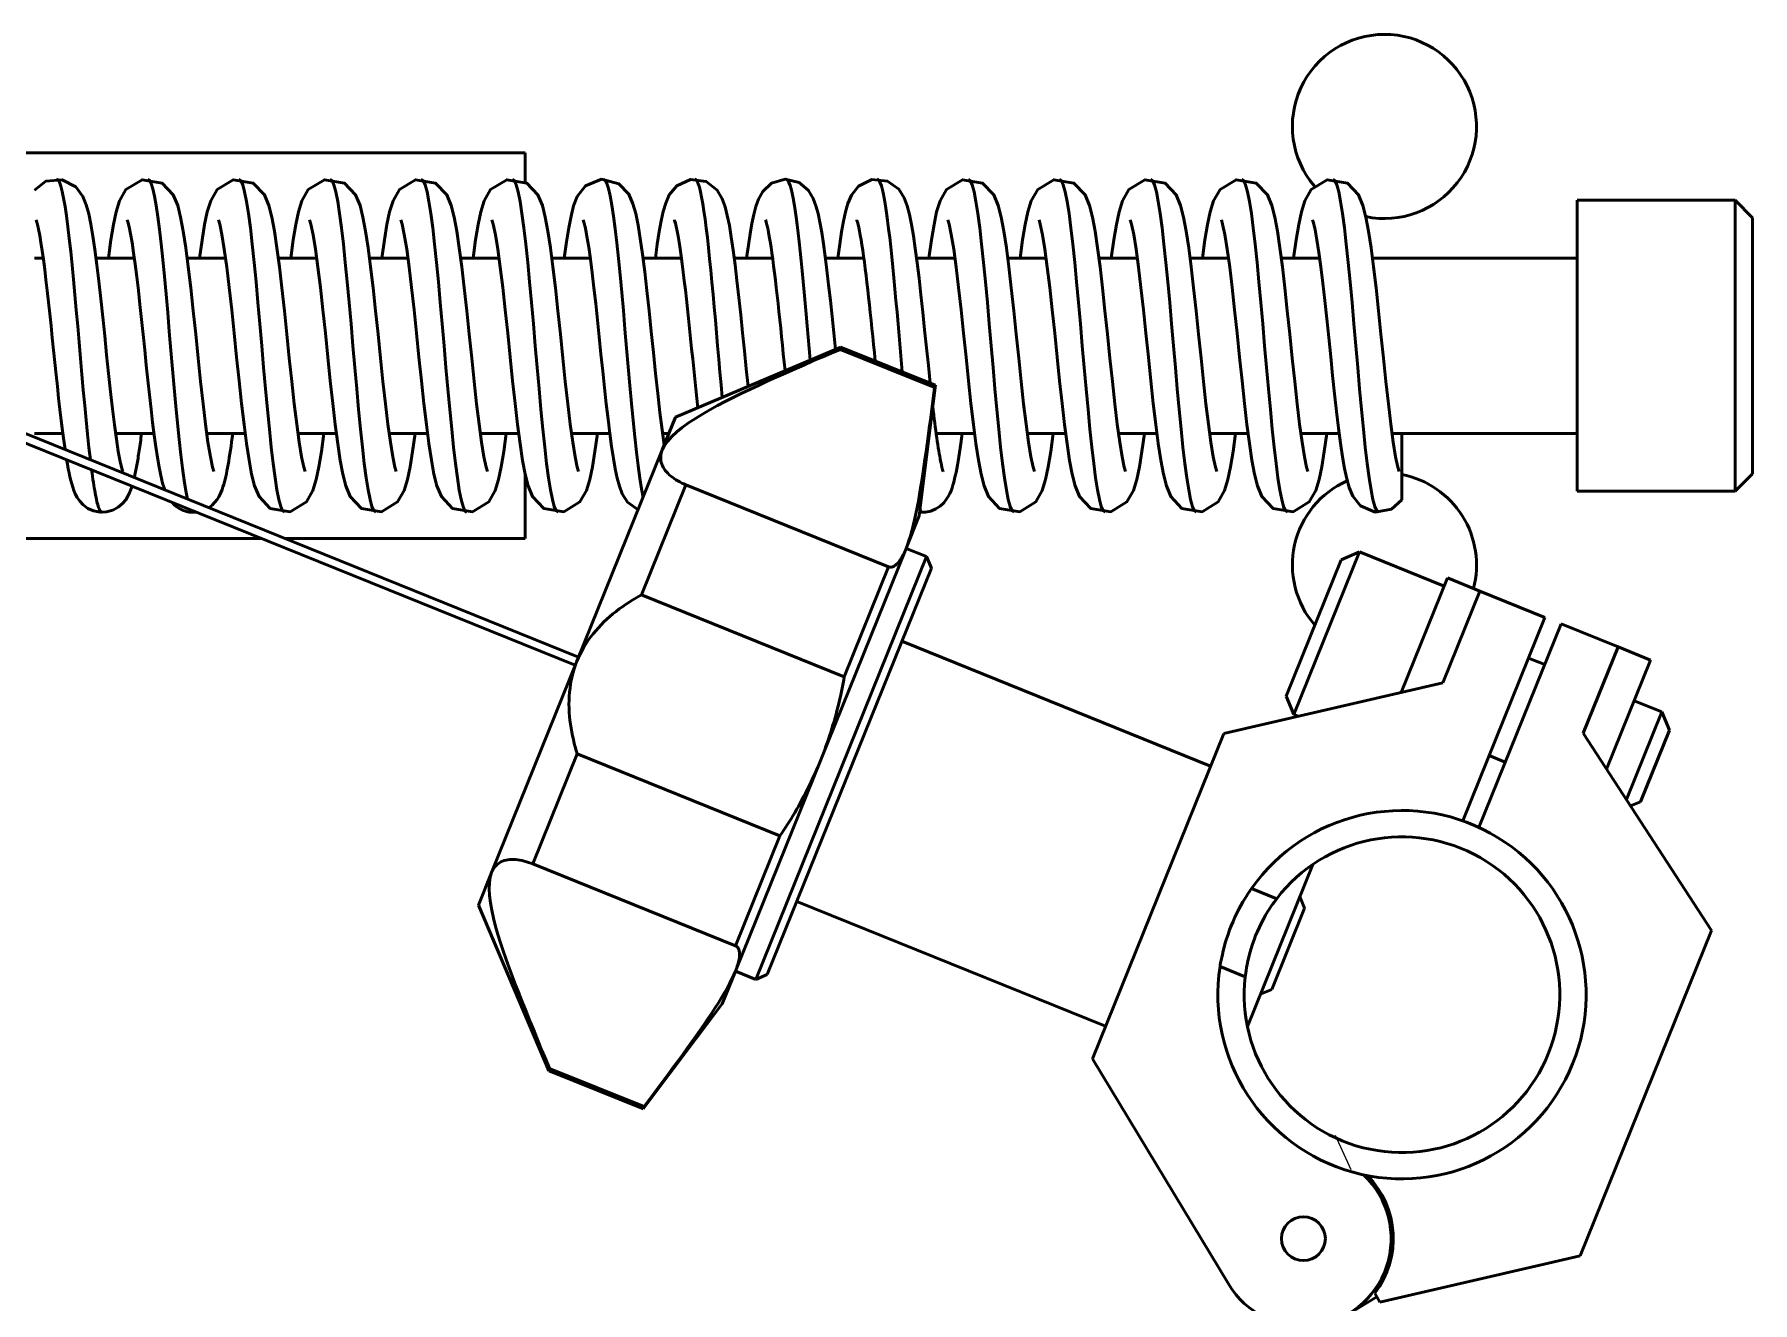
# Model space of a CAD drawing. Header units: millimetres. Extents: x 4915 to 15267, y 4787 to 10268.
# Drawn here: x 6015.1 to 6112.9, y 6715.1 to 6787.3 of the extents above; entities that cross this region are included whole.
import ezdxf

# ---------------------------------------------------------------- set-up
doc = ezdxf.new("R2010")
doc.units = ezdxf.units.MM
doc.layers.add('ハッチング', color=20, linetype='Continuous', lineweight=25)
doc.layers.add('外形線', color=7, linetype='Continuous', lineweight=50)

msp = doc.modelspace()

# ---------------------------------------------------------------- hatches: boundary and pattern name
at = {"layer": 'ハッチング'}
h = msp.add_hatch(dxfattribs=at)
h.set_pattern_fill('ANSI31', color=256, scale=253.44936, angle=69.34801, style=0)
h.set_pattern_definition([(114.348, (4647.53, 6298.67), (-28.8634, -13.06145), [])])
h.paths.add_polyline_path([(6084.039, 6733.655), (6082.607, 6734.233), (6082.67, 6730.663), (6083.929, 6727.322), (6086.236, 6724.597), (6089.325, 6722.805), (6092.836, 6722.155), (6096.362, 6722.722), (6099.492, 6724.439), (6101.864, 6727.109), (6103.202, 6730.419), (6103.35, 6733.987), (6102.291, 6737.397), (6100.149, 6740.254), (6097.171, 6742.225), (6093.705, 6743.082), (6090.152, 6742.725), (6086.926, 6741.196), (6084.4, 6738.672), (6085.832, 6738.093), (6088.389, 6740.361), (6091.608, 6741.51), (6095.023, 6741.372), (6098.139, 6739.969), (6100.505, 6737.503), (6101.779, 6734.331), (6101.775, 6730.913), (6100.495, 6727.744), (6098.123, 6725.283), (6095.004, 6723.887), (6091.589, 6723.756), (6088.372, 6724.912), (6085.82, 6727.185), (6084.302, 6730.247)])

# ---------------------------------------------------------------- linework, layer by layer
at = {"layer": '外形線'}
for p, q in [((6006.149, 6780.527), (6043.069, 6780.527)), ((6043.069, 6778.851), (6043.069, 6780.527)), ((6102.939, 6777.833), (6102.939, 6761.269)), ((6102.939, 6777.833), (6111.919, 6777.833)), ((6111.919, 6761.269), (6111.919, 6777.833)), ((6112.917, 6776.835), (6111.919, 6777.833)), ((6112.917, 6776.835), (6112.917, 6762.267)), ((5987.534, 6774.957), (6045.915, 6751.37)), ((6046.101, 6751.833), (5987.721, 6775.42)), ((6015.633, 6774.54), (6015.13, 6774.54)), ((6020.822, 6774.54), (6018.637, 6774.54)), ((6026.011, 6774.54), (6023.826, 6774.54)), ((6031.199, 6774.54), (6029.014, 6774.54)), ((6036.388, 6774.54), (6034.203, 6774.54)), ((6041.577, 6774.54), (6039.392, 6774.54)), ((6046.765, 6774.54), (6044.58, 6774.54)), ((6051.954, 6774.54), (6049.769, 6774.54)), ((6057.143, 6774.54), (6054.958, 6774.54)), ((6062.332, 6774.54), (6060.147, 6774.54)), ((6067.52, 6774.54), (6065.335, 6774.54)), ((6072.709, 6774.54), (6070.524, 6774.54)), ((6077.898, 6774.54), (6075.713, 6774.54)), ((6083.087, 6774.54), (6080.902, 6774.54)), ((6088.275, 6774.54), (6086.09, 6774.54)), ((6102.939, 6774.54), (6091.279, 6774.54)), ((6051.615, 6765.479), (6061.032, 6769.477)), ((6060.979, 6769.345), (6061.032, 6769.477)), ((6060.979, 6769.345), (6066.352, 6767.174)), ((6061.032, 6769.477), (6066.405, 6767.306)), ((6065.493, 6759.872), (6066.405, 6767.306)), ((6066.352, 6767.174), (6066.405, 6767.306)), ((6050.864, 6763.62), (6051.615, 6765.479)), ((6016.749, 6764.562), (6015.13, 6764.562)), ((6021.937, 6764.562), (6019.752, 6764.562)), ((6027.126, 6764.562), (6024.941, 6764.562)), ((6032.315, 6764.562), (6030.13, 6764.562)), ((6037.504, 6764.562), (6035.319, 6764.562)), ((6042.692, 6764.562), (6040.507, 6764.562)), ((6047.881, 6764.562), (6045.696, 6764.562)), ((6051.244, 6764.562), (6050.885, 6764.562)), ((6068.636, 6764.562), (6066.451, 6764.562)), ((6073.825, 6764.562), (6071.64, 6764.562)), ((6079.013, 6764.562), (6076.828, 6764.562)), ((6084.202, 6764.562), (6082.017, 6764.562)), ((6089.391, 6764.562), (6087.206, 6764.562)), ((6102.939, 6764.562), (6092.395, 6764.562)), ((6046.008, 6751.602), (6050.864, 6763.62)), ((6043.069, 6758.575), (6043.069, 6762.212)), ((6112.917, 6762.267), (6111.919, 6761.269)), ((6052.214, 6761.634), (6049.688, 6755.383)), ((6052.214, 6761.634), (6063.745, 6756.975)), ((6102.939, 6761.269), (6111.919, 6761.269)), ((6064.741, 6758.013), (6065.493, 6759.872)), ((6028.082, 6758.575), (6006.149, 6758.575)), ((6043.069, 6758.575), (6029.414, 6758.575)), ((6056.183, 6733.5), (6065.901, 6757.555)), ((6059.886, 6745.995), (6064.741, 6758.013)), ((6065.901, 6757.555), (6064.745, 6758.022)), ((6066.177, 6756.905), (6065.901, 6757.555)), ((6086.367, 6749.609), (6089.507, 6757.38)), ((6090.546, 6757.821), (6086.809, 6748.57)), ((6089.507, 6757.38), (6090.546, 6757.821)), ((6095.357, 6755.878), (6090.546, 6757.821)), ((6066.177, 6756.905), (6056.832, 6733.776)), ((6061.22, 6750.724), (6063.745, 6756.975)), ((6092.91, 6749.819), (6095.544, 6756.34)), ((6095.544, 6756.34), (6097.395, 6755.593)), ((6061.22, 6750.724), (6049.688, 6755.383)), ((6097.395, 6755.593), (6095.283, 6750.367)), ((6101.095, 6754.097), (6097.395, 6755.593)), ((6096.418, 6742.522), (6101.095, 6754.097)), ((6102.02, 6753.724), (6097.344, 6742.148)), ((6105.259, 6752.415), (6102.02, 6753.724)), ((6082.073, 6745.64), (6064.495, 6752.742)), ((6103.278, 6747.514), (6105.259, 6752.415)), ((6105.259, 6752.415), (6107.109, 6751.668)), ((6041.152, 6739.583), (6046.008, 6751.602)), ((6100.161, 6751.784), (6101.086, 6751.411)), ((6107.109, 6751.668), (6104.605, 6745.471)), ((6095.283, 6750.367), (6082.821, 6747.49)), ((6086.367, 6749.609), (6086.809, 6748.57)), ((6106.174, 6749.355), (6107.747, 6748.719)), ((6087.059, 6748.469), (6086.809, 6748.57)), ((6105.733, 6743.734), (6107.747, 6748.719)), ((6108.188, 6747.68), (6107.747, 6748.719)), ((6082.821, 6747.49), (6075.345, 6728.987)), ((6110.576, 6736.276), (6103.278, 6747.514)), ((6108.188, 6747.68), (6106.544, 6743.609)), ((6046.029, 6746.325), (6043.503, 6740.074)), ((6046.029, 6746.325), (6057.56, 6741.666)), ((6055.03, 6733.976), (6059.886, 6745.995)), ((6097.918, 6746.233), (6098.843, 6745.86)), ((6106.544, 6743.609), (6105.972, 6743.367)), ((6055.035, 6735.415), (6057.56, 6741.666)), ((6040.401, 6737.724), (6041.152, 6739.583)), ((6055.035, 6735.415), (6043.503, 6740.074)), ((6087.881, 6740.038), (6084.162, 6730.832)), ((6084.4, 6738.672), (6085.832, 6738.093)), ((6040.401, 6737.724), (6044.399, 6728.306)), ((6076.093, 6730.837), (6058.514, 6737.939)), ((6087.419, 6737.561), (6087.143, 6738.211)), ((6087.419, 6737.561), (6085.55, 6732.935)), ((6103.1, 6717.773), (6110.576, 6736.276)), ((6054.279, 6732.117), (6055.03, 6733.976)), ((6056.183, 6733.5), (6055.026, 6733.967)), ((6056.832, 6733.776), (6056.183, 6733.5)), ((6084.039, 6733.655), (6082.607, 6734.233)), ((6085.55, 6732.935), (6084.9, 6732.659)), ((6054.279, 6732.117), (6049.771, 6726.136)), ((6075.345, 6728.987), (6083.083, 6716.175)), ((6044.399, 6728.306), (6044.452, 6728.438)), ((6044.399, 6728.306), (6049.771, 6726.136)), ((6049.825, 6726.267), (6044.452, 6728.438)), ((6049.771, 6726.136), (6049.825, 6726.267)), ((6091.708, 6715.143), (6103.1, 6717.773)), ((6091.532, 6715.449), (6089.933, 6714.483)), ((6091.708, 6715.143), (6091.417, 6715.648))]:
    msp.add_line(p, q, dxfattribs=at).dxf.unprotected_set("ltscale", 0)
for points in [[(6015.13, 6778.407), (6015.788, 6778.908), (6016.72, 6778.997), (6017.499, 6778.585), (6017.892, 6778.047), (6018.084, 6777.567), (6018.223, 6777.058), (6018.345, 6776.47), (6018.46, 6775.792), (6018.573, 6775.02), (6018.685, 6774.16), (6018.797, 6773.221), (6018.909, 6772.221), (6019.02, 6771.179), (6019.132, 6770.108), (6019.243, 6769.032), (6019.355, 6767.967), (6019.466, 6766.933), (6019.578, 6765.955), (6019.689, 6765.046), (6019.799, 6764.231), (6019.908, 6763.525), (6020.012, 6762.957), (6020.105, 6762.558), (6020.156, 6762.396)], [(6018.316, 6763.061), (6018.236, 6763.758), (6018.156, 6764.511), (6018.076, 6765.311), (6017.996, 6766.152), (6017.916, 6767.024), (6017.836, 6767.919), (6017.756, 6768.829), (6017.676, 6769.746), (6017.596, 6770.662), (6017.516, 6771.568), (6017.436, 6772.454), (6017.356, 6773.314), (6017.276, 6774.138), (6017.196, 6774.918), (6017.116, 6775.648), (6017.036, 6776.321), (6016.956, 6776.932), (6016.876, 6777.473), (6016.796, 6777.939), (6016.716, 6778.326), (6016.636, 6778.63), (6016.556, 6778.851), (6016.476, 6778.985), (6016.396, 6779.03)], [(6019.343, 6774.54), (6019.485, 6775.566), (6019.63, 6776.444), (6019.782, 6777.169), (6019.975, 6777.792), (6020.342, 6778.436), (6021.257, 6778.996), (6022.4, 6778.803), (6023.035, 6778.131), (6023.288, 6777.521), (6023.454, 6776.865), (6023.603, 6776.072), (6023.747, 6775.128), (6023.889, 6774.038), (6024.03, 6772.835), (6024.17, 6771.543), (6024.311, 6770.202), (6024.451, 6768.845), (6024.592, 6767.515), (6024.732, 6766.247), (6024.872, 6765.088), (6025.011, 6764.069), (6025.147, 6763.237), (6025.272, 6762.643), (6025.345, 6762.396)], [(6023.847, 6760.826), (6023.753, 6761.303), (6023.659, 6761.889), (6023.565, 6762.576), (6023.47, 6763.353), (6023.376, 6764.21), (6023.282, 6765.136), (6023.187, 6766.12), (6023.093, 6767.149), (6022.999, 6768.21), (6022.904, 6769.288), (6022.81, 6770.369), (6022.716, 6771.439), (6022.622, 6772.484), (6022.527, 6773.493), (6022.433, 6774.45), (6022.339, 6775.343), (6022.244, 6776.159), (6022.15, 6776.889), (6022.056, 6777.525), (6021.962, 6778.058), (6021.867, 6778.479), (6021.773, 6778.783), (6021.679, 6778.966), (6021.584, 6779.028)], [(6024.532, 6774.54), (6024.674, 6775.565), (6024.819, 6776.444), (6024.97, 6777.168), (6025.164, 6777.791), (6025.531, 6778.437), (6026.444, 6778.996), (6027.588, 6778.804), (6028.224, 6778.132), (6028.476, 6777.522), (6028.643, 6776.866), (6028.792, 6776.073), (6028.935, 6775.128), (6029.078, 6774.038), (6029.218, 6772.836), (6029.359, 6771.543), (6029.5, 6770.203), (6029.64, 6768.844), (6029.781, 6767.515), (6029.921, 6766.247), (6030.061, 6765.087), (6030.2, 6764.068), (6030.336, 6763.237), (6030.46, 6762.643), (6030.533, 6762.396)], [(6029.367, 6760.074), (6029.259, 6760.154), (6029.151, 6760.396), (6029.043, 6760.796), (6028.935, 6761.344), (6028.827, 6762.032), (6028.719, 6762.849), (6028.611, 6763.782), (6028.503, 6764.813), (6028.395, 6765.925), (6028.286, 6767.098), (6028.178, 6768.314), (6028.07, 6769.551), (6027.962, 6770.789), (6027.854, 6772.005), (6027.746, 6773.178), (6027.638, 6774.289), (6027.53, 6775.321), (6027.422, 6776.254), (6027.314, 6777.071), (6027.205, 6777.758), (6027.097, 6778.307), (6026.989, 6778.707), (6026.881, 6778.949), (6026.773, 6779.028)], [(6029.72, 6774.54), (6029.863, 6775.566), (6030.008, 6776.444), (6030.159, 6777.168), (6030.352, 6777.791), (6030.72, 6778.436), (6031.634, 6778.996), (6032.777, 6778.804), (6033.413, 6778.132), (6033.665, 6777.522), (6033.832, 6776.866), (6033.981, 6776.072), (6034.124, 6775.128), (6034.266, 6774.038), (6034.407, 6772.836), (6034.548, 6771.543), (6034.688, 6770.203), (6034.829, 6768.845), (6034.969, 6767.515), (6035.11, 6766.247), (6035.25, 6765.087), (6035.389, 6764.068), (6035.524, 6763.237), (6035.649, 6762.643), (6035.722, 6762.396)], [(6034.556, 6760.075), (6034.448, 6760.156), (6034.34, 6760.396), (6034.232, 6760.794), (6034.124, 6761.344), (6034.016, 6762.033), (6033.908, 6762.85), (6033.799, 6763.781), (6033.691, 6764.812), (6033.583, 6765.925), (6033.475, 6767.099), (6033.367, 6768.314), (6033.259, 6769.551), (6033.151, 6770.788), (6033.043, 6772.004), (6032.935, 6773.179), (6032.827, 6774.29), (6032.718, 6775.32), (6032.61, 6776.252), (6032.502, 6777.071), (6032.394, 6777.76), (6032.286, 6778.307), (6032.178, 6778.705), (6032.07, 6778.948), (6031.962, 6779.03)], [(6034.909, 6774.54), (6035.051, 6775.566), (6035.197, 6776.444), (6035.348, 6777.168), (6035.541, 6777.791), (6035.908, 6778.436), (6036.822, 6778.996), (6037.965, 6778.804), (6038.601, 6778.132), (6038.854, 6777.522), (6039.02, 6776.866), (6039.169, 6776.073), (6039.313, 6775.128), (6039.455, 6774.038), (6039.596, 6772.836), (6039.737, 6771.543), (6039.877, 6770.203), (6040.018, 6768.844), (6040.158, 6767.515), (6040.299, 6766.247), (6040.438, 6765.087), (6040.577, 6764.068), (6040.713, 6763.237), (6040.838, 6762.643), (6040.911, 6762.396)], [(6039.745, 6760.072), (6039.637, 6760.155), (6039.529, 6760.398), (6039.421, 6760.795), (6039.312, 6761.342), (6039.204, 6762.032), (6039.096, 6762.85), (6038.988, 6763.782), (6038.88, 6764.812), (6038.772, 6765.924), (6038.664, 6767.098), (6038.556, 6768.315), (6038.448, 6769.552), (6038.34, 6770.788), (6038.231, 6772.004), (6038.123, 6773.178), (6038.015, 6774.291), (6037.907, 6775.322), (6037.799, 6776.252), (6037.691, 6777.069), (6037.583, 6777.759), (6037.475, 6778.309), (6037.367, 6778.706), (6037.259, 6778.947), (6037.15, 6779.028)], [(6040.098, 6774.54), (6040.24, 6775.566), (6040.385, 6776.444), (6040.537, 6777.168), (6040.73, 6777.791), (6041.097, 6778.436), (6042.011, 6778.996), (6043.154, 6778.804), (6043.79, 6778.132), (6044.043, 6777.522), (6044.209, 6776.866), (6044.358, 6776.072), (6044.502, 6775.128), (6044.644, 6774.038), (6044.785, 6772.836), (6044.925, 6771.543), (6045.066, 6770.203), (6045.206, 6768.845), (6045.347, 6767.515), (6045.487, 6766.247), (6045.627, 6765.087), (6045.766, 6764.068), (6045.902, 6763.237), (6046.026, 6762.643), (6046.099, 6762.396)], [(6044.934, 6760.074), (6044.825, 6760.154), (6044.717, 6760.396), (6044.609, 6760.796), (6044.501, 6761.344), (6044.393, 6762.032), (6044.285, 6762.849), (6044.177, 6763.782), (6044.069, 6764.813), (6043.961, 6765.924), (6043.853, 6767.098), (6043.744, 6768.314), (6043.636, 6769.551), (6043.528, 6770.789), (6043.42, 6772.005), (6043.312, 6773.178), (6043.204, 6774.289), (6043.096, 6775.321), (6042.988, 6776.254), (6042.88, 6777.07), (6042.772, 6777.758), (6042.664, 6778.307), (6042.555, 6778.707), (6042.447, 6778.948), (6042.339, 6779.028)], [(6045.287, 6774.54), (6045.412, 6775.452), (6045.54, 6776.252), (6045.67, 6776.928), (6045.819, 6777.506), (6046.029, 6778.045), (6046.489, 6778.642), (6047.41, 6779.026), (6048.399, 6778.769), (6048.957, 6778.17), (6049.197, 6777.629), (6049.352, 6777.07), (6049.487, 6776.417), (6049.615, 6775.647), (6049.741, 6774.757), (6049.866, 6773.762), (6049.99, 6772.686), (6050.114, 6771.542), (6050.238, 6770.36), (6050.362, 6769.162), (6050.486, 6767.976), (6050.61, 6766.832), (6050.734, 6765.752), (6050.857, 6764.769), (6050.979, 6763.906)], [(6049.771, 6760.917), (6049.678, 6761.415), (6049.584, 6762.016), (6049.491, 6762.712), (6049.397, 6763.496), (6049.304, 6764.359), (6049.21, 6765.289), (6049.117, 6766.272), (6049.023, 6767.297), (6048.93, 6768.351), (6048.837, 6769.42), (6048.743, 6770.491), (6048.65, 6771.551), (6048.556, 6772.585), (6048.463, 6773.58), (6048.369, 6774.522), (6048.276, 6775.401), (6048.182, 6776.206), (6048.089, 6776.927), (6047.995, 6777.552), (6047.902, 6778.074), (6047.808, 6778.487), (6047.715, 6778.787), (6047.621, 6778.969), (6047.528, 6779.03)], [(6050.475, 6774.54), (6050.583, 6775.331), (6050.692, 6776.041), (6050.803, 6776.659), (6050.92, 6777.192), (6051.062, 6777.668), (6051.266, 6778.136), (6051.693, 6778.654), (6052.473, 6779.012), (6053.36, 6778.893), (6053.981, 6778.409), (6054.276, 6777.914), (6054.44, 6777.456), (6054.566, 6776.961), (6054.681, 6776.387), (6054.791, 6775.728), (6054.899, 6774.98), (6055.007, 6774.15), (6055.114, 6773.253), (6055.221, 6772.302), (6055.328, 6771.305), (6055.435, 6770.286), (6055.541, 6769.256), (6055.648, 6768.232), (6055.754, 6767.236)], [(6054.275, 6766.609), (6054.21, 6767.325), (6054.145, 6768.056), (6054.08, 6768.795), (6054.015, 6769.539), (6053.95, 6770.283), (6053.885, 6771.023), (6053.82, 6771.753), (6053.755, 6772.47), (6053.69, 6773.17), (6053.625, 6773.847), (6053.561, 6774.497), (6053.496, 6775.117), (6053.431, 6775.701), (6053.366, 6776.248), (6053.301, 6776.754), (6053.236, 6777.215), (6053.171, 6777.63), (6053.106, 6777.995), (6053.041, 6778.307), (6052.976, 6778.565), (6052.911, 6778.766), (6052.846, 6778.911), (6052.782, 6778.999), (6052.717, 6779.029)], [(6055.664, 6774.54), (6055.762, 6775.265), (6055.862, 6775.924), (6055.963, 6776.507), (6056.066, 6777.014), (6056.185, 6777.466), (6056.334, 6777.887), (6056.582, 6778.333), (6057.085, 6778.8), (6057.86, 6779.03), (6058.652, 6778.843), (6059.188, 6778.386), (6059.455, 6777.934), (6059.61, 6777.516), (6059.729, 6777.073), (6059.835, 6776.571), (6059.937, 6775.996), (6060.036, 6775.349), (6060.135, 6774.628), (6060.234, 6773.844), (6060.331, 6773.01), (6060.429, 6772.13), (6060.526, 6771.216), (6060.623, 6770.285), (6060.721, 6769.344)], [(6059.274, 6768.73), (6059.217, 6769.384), (6059.16, 6770.039), (6059.103, 6770.691), (6059.046, 6771.337), (6058.989, 6771.975), (6058.932, 6772.601), (6058.875, 6773.213), (6058.818, 6773.807), (6058.761, 6774.382), (6058.704, 6774.933), (6058.647, 6775.459), (6058.59, 6775.957), (6058.533, 6776.424), (6058.476, 6776.857), (6058.419, 6777.256), (6058.362, 6777.618), (6058.305, 6777.942), (6058.248, 6778.226), (6058.191, 6778.47), (6058.134, 6778.671), (6058.076, 6778.827), (6058.019, 6778.939), (6057.962, 6779.006), (6057.905, 6779.028)], [(6060.853, 6774.54), (6060.96, 6775.325), (6061.068, 6776.03), (6061.178, 6776.645), (6061.293, 6777.176), (6061.433, 6777.65), (6061.63, 6778.112), (6062.037, 6778.626), (6062.793, 6779.002), (6063.679, 6778.918), (6064.323, 6778.452), (6064.635, 6777.955), (6064.804, 6777.501), (6064.931, 6777.015), (6065.046, 6776.456), (6065.155, 6775.811), (6065.263, 6775.081), (6065.37, 6774.267), (6065.477, 6773.386), (6065.582, 6772.45), (6065.688, 6771.467), (6065.794, 6770.458), (6065.9, 6769.437), (6066.006, 6768.418), (6066.111, 6767.425)], [(6064.521, 6768.067), (6064.462, 6768.744), (6064.402, 6769.426), (6064.343, 6770.108), (6064.283, 6770.787), (6064.224, 6771.46), (6064.164, 6772.123), (6064.105, 6772.773), (6064.045, 6773.406), (6063.986, 6774.018), (6063.927, 6774.607), (6063.867, 6775.171), (6063.808, 6775.705), (6063.748, 6776.209), (6063.689, 6776.677), (6063.629, 6777.109), (6063.57, 6777.5), (6063.51, 6777.85), (6063.451, 6778.157), (6063.391, 6778.42), (6063.332, 6778.638), (6063.273, 6778.809), (6063.213, 6778.932), (6063.154, 6779.006), (6063.094, 6779.03)], [(6066.042, 6774.54), (6066.184, 6775.566), (6066.329, 6776.444), (6066.48, 6777.168), (6066.673, 6777.791), (6067.041, 6778.436), (6067.955, 6778.996), (6069.098, 6778.804), (6069.734, 6778.132), (6069.986, 6777.522), (6070.153, 6776.866), (6070.302, 6776.073), (6070.445, 6775.128), (6070.587, 6774.038), (6070.728, 6772.836), (6070.869, 6771.543), (6071.009, 6770.203), (6071.15, 6768.845), (6071.29, 6767.515), (6071.431, 6766.247), (6071.571, 6765.087), (6071.71, 6764.068), (6071.846, 6763.237), (6071.97, 6762.643), (6072.043, 6762.396)], [(6070.877, 6760.073), (6070.769, 6760.156), (6070.661, 6760.398), (6070.553, 6760.795), (6070.445, 6761.342), (6070.337, 6762.033), (6070.229, 6762.851), (6070.121, 6763.782), (6070.012, 6764.812), (6069.904, 6765.924), (6069.796, 6767.099), (6069.688, 6768.315), (6069.58, 6769.551), (6069.472, 6770.788), (6069.364, 6772.004), (6069.256, 6773.178), (6069.148, 6774.291), (6069.04, 6775.321), (6068.931, 6776.252), (6068.823, 6777.07), (6068.715, 6777.76), (6068.607, 6778.308), (6068.499, 6778.705), (6068.391, 6778.947), (6068.283, 6779.029)], [(6071.23, 6774.54), (6071.373, 6775.566), (6071.518, 6776.444), (6071.669, 6777.168), (6071.862, 6777.791), (6072.23, 6778.436), (6073.143, 6778.996), (6074.287, 6778.804), (6074.922, 6778.132), (6075.175, 6777.522), (6075.341, 6776.866), (6075.491, 6776.073), (6075.634, 6775.128), (6075.776, 6774.038), (6075.917, 6772.836), (6076.058, 6771.543), (6076.198, 6770.203), (6076.339, 6768.845), (6076.479, 6767.515), (6076.62, 6766.247), (6076.759, 6765.087), (6076.898, 6764.068), (6077.034, 6763.237), (6077.159, 6762.643), (6077.232, 6762.396)], [(6076.066, 6760.073), (6075.958, 6760.154), (6075.85, 6760.397), (6075.742, 6760.796), (6075.634, 6761.344), (6075.525, 6762.031), (6075.417, 6762.849), (6075.309, 6763.782), (6075.201, 6764.813), (6075.093, 6765.924), (6074.985, 6767.098), (6074.877, 6768.314), (6074.769, 6769.552), (6074.661, 6770.789), (6074.553, 6772.004), (6074.444, 6773.178), (6074.336, 6774.29), (6074.228, 6775.322), (6074.12, 6776.254), (6074.012, 6777.07), (6073.904, 6777.758), (6073.796, 6778.308), (6073.688, 6778.707), (6073.58, 6778.948), (6073.472, 6779.028)], [(6076.419, 6774.54), (6076.561, 6775.566), (6076.707, 6776.444), (6076.858, 6777.168), (6077.051, 6777.791), (6077.418, 6778.436), (6078.332, 6778.996), (6079.475, 6778.804), (6080.111, 6778.132), (6080.364, 6777.522), (6080.53, 6776.866), (6080.679, 6776.073), (6080.823, 6775.128), (6080.965, 6774.038), (6081.106, 6772.836), (6081.246, 6771.543), (6081.387, 6770.203), (6081.528, 6768.845), (6081.668, 6767.515), (6081.808, 6766.247), (6081.948, 6765.087), (6082.087, 6764.068), (6082.223, 6763.237), (6082.347, 6762.643), (6082.421, 6762.396)], [(6081.255, 6760.075), (6081.147, 6760.155), (6081.038, 6760.395), (6080.93, 6760.795), (6080.822, 6761.344), (6080.714, 6762.033), (6080.606, 6762.849), (6080.498, 6763.781), (6080.39, 6764.813), (6080.282, 6765.925), (6080.174, 6767.098), (6080.066, 6768.314), (6079.957, 6769.551), (6079.849, 6770.788), (6079.741, 6772.005), (6079.633, 6773.178), (6079.525, 6774.29), (6079.417, 6775.32), (6079.309, 6776.253), (6079.201, 6777.071), (6079.093, 6777.759), (6078.985, 6778.306), (6078.877, 6778.706), (6078.768, 6778.949), (6078.66, 6779.029)], [(6081.608, 6774.54), (6081.75, 6775.566), (6081.895, 6776.444), (6082.046, 6777.168), (6082.24, 6777.791), (6082.607, 6778.436), (6083.521, 6778.996), (6084.664, 6778.804), (6085.3, 6778.132), (6085.552, 6777.522), (6085.719, 6776.866), (6085.868, 6776.073), (6086.011, 6775.128), (6086.154, 6774.038), (6086.294, 6772.836), (6086.435, 6771.543), (6086.576, 6770.203), (6086.716, 6768.845), (6086.857, 6767.515), (6086.997, 6766.247), (6087.137, 6765.087), (6087.276, 6764.068), (6087.412, 6763.237), (6087.536, 6762.643), (6087.609, 6762.396)], [(6086.443, 6760.074), (6086.335, 6760.156), (6086.227, 6760.397), (6086.119, 6760.794), (6086.011, 6761.343), (6085.903, 6762.033), (6085.795, 6762.85), (6085.687, 6763.781), (6085.579, 6764.812), (6085.471, 6765.924), (6085.362, 6767.099), (6085.254, 6768.315), (6085.146, 6769.551), (6085.038, 6770.788), (6084.93, 6772.004), (6084.822, 6773.179), (6084.714, 6774.291), (6084.606, 6775.321), (6084.498, 6776.252), (6084.39, 6777.07), (6084.281, 6777.76), (6084.173, 6778.308), (6084.065, 6778.705), (6083.957, 6778.947), (6083.849, 6779.03)], [(6086.796, 6774.54), (6086.939, 6775.566), (6087.084, 6776.444), (6087.235, 6777.168), (6087.428, 6777.791), (6087.796, 6778.436), (6088.71, 6778.996), (6089.853, 6778.804), (6090.489, 6778.132), (6090.741, 6777.522), (6090.908, 6776.866), (6091.057, 6776.073), (6091.2, 6775.128), (6091.342, 6774.038), (6091.483, 6772.836), (6091.624, 6771.543), (6091.764, 6770.203), (6091.905, 6768.845), (6092.045, 6767.515), (6092.186, 6766.247), (6092.326, 6765.087), (6092.465, 6764.068), (6092.6, 6763.237), (6092.725, 6762.643), (6092.798, 6762.396)], [(6091.632, 6760.073), (6091.524, 6760.154), (6091.416, 6760.397), (6091.308, 6760.796), (6091.2, 6761.343), (6091.092, 6762.031), (6090.984, 6762.85), (6090.875, 6763.782), (6090.767, 6764.813), (6090.659, 6765.924), (6090.551, 6767.098), (6090.443, 6768.314), (6090.335, 6769.552), (6090.227, 6770.789), (6090.119, 6772.004), (6090.011, 6773.178), (6089.903, 6774.29), (6089.794, 6775.322), (6089.686, 6776.253), (6089.578, 6777.069), (6089.47, 6777.758), (6089.362, 6778.308), (6089.254, 6778.707), (6089.146, 6778.947), (6089.038, 6779.028)], [(6016.875, 6763.641), (6016.802, 6764.158), (6016.729, 6764.711), (6016.657, 6765.299), (6016.584, 6765.918), (6016.512, 6766.562), (6016.44, 6767.225), (6016.367, 6767.904), (6016.295, 6768.597), (6016.223, 6769.295), (6016.15, 6769.991), (6016.078, 6770.685), (6016.006, 6771.37), (6015.934, 6772.038), (6015.862, 6772.684), (6015.789, 6773.305), (6015.717, 6773.896), (6015.646, 6774.447), (6015.574, 6774.957), (6015.504, 6775.42), (6015.435, 6775.828), (6015.368, 6776.173), (6015.306, 6776.447), (6015.255, 6776.634), (6015.23, 6776.707)], [(6022.556, 6761.346), (6022.43, 6761.736), (6022.326, 6762.16), (6022.228, 6762.642), (6022.135, 6763.184), (6022.042, 6763.792), (6021.951, 6764.461), (6021.86, 6765.182), (6021.77, 6765.947), (6021.679, 6766.754), (6021.589, 6767.593), (6021.499, 6768.449), (6021.409, 6769.317), (6021.319, 6770.188), (6021.229, 6771.047), (6021.139, 6771.887), (6021.049, 6772.698), (6020.959, 6773.466), (6020.869, 6774.183), (6020.78, 6774.84), (6020.692, 6775.421), (6020.606, 6775.922), (6020.524, 6776.321), (6020.454, 6776.597), (6020.418, 6776.707)], [(6031.609, 6764.562), (6031.466, 6763.536), (6031.321, 6762.659), (6031.168, 6761.932), (6030.978, 6761.31), (6030.609, 6760.665), (6029.694, 6760.107), (6028.551, 6760.3), (6027.916, 6760.972), (6027.665, 6761.581), (6027.495, 6762.244), (6027.347, 6763.037), (6027.204, 6763.981), (6027.063, 6765.065), (6026.921, 6766.272), (6026.781, 6767.561), (6026.64, 6768.906), (6026.5, 6770.261), (6026.359, 6771.594), (6026.219, 6772.858), (6026.079, 6774.022), (6025.94, 6775.037), (6025.805, 6775.869), (6025.68, 6776.459), (6025.607, 6776.707)], [(6036.797, 6764.562), (6036.655, 6763.536), (6036.51, 6762.659), (6036.357, 6761.932), (6036.167, 6761.31), (6035.798, 6760.666), (6034.887, 6760.107), (6033.743, 6760.298), (6033.106, 6760.97), (6032.853, 6761.579), (6032.687, 6762.235), (6032.538, 6763.028), (6032.394, 6763.976), (6032.251, 6765.066), (6032.111, 6766.268), (6031.97, 6767.561), (6031.829, 6768.901), (6031.689, 6770.26), (6031.548, 6771.589), (6031.408, 6772.857), (6031.268, 6774.017), (6031.129, 6775.035), (6030.993, 6775.867), (6030.869, 6776.459), (6030.796, 6776.707)], [(6041.986, 6764.562), (6041.844, 6763.536), (6041.699, 6762.659), (6041.546, 6761.932), (6041.355, 6761.31), (6040.986, 6760.665), (6040.072, 6760.107), (6038.928, 6760.3), (6038.293, 6760.972), (6038.042, 6761.581), (6037.872, 6762.244), (6037.725, 6763.037), (6037.582, 6763.981), (6037.44, 6765.065), (6037.299, 6766.272), (6037.158, 6767.561), (6037.018, 6768.906), (6036.877, 6770.261), (6036.737, 6771.594), (6036.596, 6772.858), (6036.456, 6774.022), (6036.318, 6775.037), (6036.182, 6775.869), (6036.058, 6776.459), (6035.985, 6776.707)], [(6047.175, 6764.562), (6047.032, 6763.536), (6046.888, 6762.659), (6046.734, 6761.932), (6046.544, 6761.31), (6046.176, 6760.666), (6045.264, 6760.107), (6044.121, 6760.298), (6043.483, 6760.97), (6043.231, 6761.579), (6043.064, 6762.235), (6042.915, 6763.028), (6042.771, 6763.976), (6042.629, 6765.066), (6042.488, 6766.268), (6042.347, 6767.561), (6042.207, 6768.901), (6042.066, 6770.26), (6041.926, 6771.589), (6041.785, 6772.857), (6041.646, 6774.017), (6041.507, 6775.035), (6041.371, 6775.867), (6041.247, 6776.459), (6041.173, 6776.707)], [(6049.485, 6760.207), (6048.886, 6760.66), (6048.589, 6761.132), (6048.425, 6761.563), (6048.3, 6762.023), (6048.189, 6762.546), (6048.085, 6763.14), (6047.983, 6763.813), (6047.881, 6764.56), (6047.78, 6765.374), (6047.679, 6766.248), (6047.579, 6767.162), (6047.478, 6768.11), (6047.377, 6769.079), (6047.277, 6770.049), (6047.176, 6771.011), (6047.076, 6771.95), (6046.975, 6772.846), (6046.875, 6773.693), (6046.775, 6774.469), (6046.676, 6775.163), (6046.579, 6775.761), (6046.486, 6776.238), (6046.405, 6776.572), (6046.362, 6776.707)], [(6052.893, 6766.022), (6052.834, 6766.555), (6052.774, 6767.103), (6052.714, 6767.663), (6052.654, 6768.23), (6052.595, 6768.802), (6052.535, 6769.379), (6052.475, 6769.957), (6052.415, 6770.531), (6052.356, 6771.097), (6052.296, 6771.656), (6052.236, 6772.203), (6052.177, 6772.736), (6052.117, 6773.248), (6052.058, 6773.739), (6051.998, 6774.207), (6051.939, 6774.649), (6051.881, 6775.059), (6051.823, 6775.434), (6051.765, 6775.774), (6051.709, 6776.074), (6051.656, 6776.325), (6051.608, 6776.523), (6051.569, 6776.656), (6051.551, 6776.707)], [(6057.854, 6768.127), (6057.803, 6768.61), (6057.753, 6769.095), (6057.703, 6769.58), (6057.653, 6770.063), (6057.603, 6770.545), (6057.552, 6771.024), (6057.502, 6771.497), (6057.452, 6771.961), (6057.402, 6772.413), (6057.352, 6772.855), (6057.302, 6773.285), (6057.251, 6773.7), (6057.201, 6774.097), (6057.152, 6774.475), (6057.102, 6774.832), (6057.053, 6775.167), (6057.004, 6775.479), (6056.956, 6775.763), (6056.909, 6776.017), (6056.864, 6776.24), (6056.821, 6776.427), (6056.783, 6776.573), (6056.753, 6776.67), (6056.74, 6776.707)], [(6062.984, 6768.688), (6062.936, 6769.149), (6062.888, 6769.612), (6062.84, 6770.074), (6062.793, 6770.532), (6062.745, 6770.986), (6062.697, 6771.434), (6062.65, 6771.877), (6062.602, 6772.312), (6062.554, 6772.736), (6062.506, 6773.148), (6062.459, 6773.546), (6062.412, 6773.93), (6062.364, 6774.298), (6062.317, 6774.649), (6062.27, 6774.98), (6062.223, 6775.289), (6062.177, 6775.575), (6062.131, 6775.838), (6062.086, 6776.074), (6062.044, 6776.279), (6062.004, 6776.451), (6061.968, 6776.585), (6061.94, 6776.674), (6061.928, 6776.707)], [(6073.119, 6764.562), (6072.976, 6763.536), (6072.831, 6762.659), (6072.678, 6761.932), (6072.487, 6761.31), (6072.119, 6760.665), (6071.204, 6760.107), (6070.061, 6760.3), (6069.426, 6760.972), (6069.175, 6761.581), (6069.005, 6762.244), (6068.857, 6763.037), (6068.714, 6763.981), (6068.573, 6765.065), (6068.431, 6766.272), (6068.291, 6767.561), (6068.15, 6768.906), (6068.01, 6770.261), (6067.869, 6771.594), (6067.729, 6772.858), (6067.589, 6774.022), (6067.45, 6775.037), (6067.314, 6775.869), (6067.19, 6776.459), (6067.117, 6776.707)], [(6078.307, 6764.562), (6078.165, 6763.536), (6078.02, 6762.659), (6077.867, 6761.932), (6077.677, 6761.31), (6077.308, 6760.666), (6076.397, 6760.107), (6075.253, 6760.298), (6074.616, 6760.97), (6074.363, 6761.579), (6074.196, 6762.235), (6074.047, 6763.028), (6073.903, 6763.976), (6073.761, 6765.066), (6073.62, 6766.268), (6073.48, 6767.561), (6073.339, 6768.901), (6073.199, 6770.26), (6073.058, 6771.589), (6072.918, 6772.857), (6072.778, 6774.017), (6072.639, 6775.035), (6072.503, 6775.867), (6072.379, 6776.459), (6072.306, 6776.707)], [(6083.496, 6764.562), (6083.354, 6763.536), (6083.209, 6762.659), (6083.055, 6761.932), (6082.865, 6761.31), (6082.496, 6760.665), (6081.581, 6760.107), (6080.438, 6760.3), (6079.803, 6760.972), (6079.552, 6761.581), (6079.382, 6762.244), (6079.234, 6763.037), (6079.091, 6763.981), (6078.95, 6765.065), (6078.809, 6766.272), (6078.668, 6767.561), (6078.528, 6768.906), (6078.387, 6770.261), (6078.246, 6771.594), (6078.106, 6772.858), (6077.966, 6774.022), (6077.827, 6775.037), (6077.692, 6775.869), (6077.568, 6776.459), (6077.494, 6776.707)], [(6088.685, 6764.562), (6088.542, 6763.536), (6088.397, 6762.658), (6088.245, 6761.932), (6088.053, 6761.31), (6087.685, 6760.665), (6086.77, 6760.107), (6085.627, 6760.3), (6084.992, 6760.972), (6084.741, 6761.581), (6084.571, 6762.244), (6084.423, 6763.037), (6084.28, 6763.981), (6084.139, 6765.065), (6083.997, 6766.272), (6083.857, 6767.561), (6083.716, 6768.906), (6083.576, 6770.261), (6083.435, 6771.594), (6083.295, 6772.858), (6083.155, 6774.021), (6083.016, 6775.037), (6082.88, 6775.869), (6082.756, 6776.459), (6082.683, 6776.707)], [(6092.961, 6760.778), (6092.359, 6760.25), (6091.437, 6760.084), (6090.609, 6760.447), (6090.169, 6760.993), (6089.962, 6761.479), (6089.819, 6761.984), (6089.695, 6762.566), (6089.579, 6763.238), (6089.465, 6764.006), (6089.352, 6764.864), (6089.24, 6765.803), (6089.127, 6766.805), (6089.015, 6767.851), (6088.903, 6768.928), (6088.791, 6770.011), (6088.678, 6771.083), (6088.566, 6772.125), (6088.454, 6773.112), (6088.342, 6774.03), (6088.232, 6774.853), (6088.122, 6775.566), (6088.017, 6776.14), (6087.923, 6776.542), (6087.872, 6776.707)], [(6050.864, 6763.62), (6050.992, 6763.87), (6051.173, 6764.125), (6051.406, 6764.385), (6051.684, 6764.645), (6052.005, 6764.906), (6052.363, 6765.164), (6052.749, 6765.418), (6053.157, 6765.666), (6053.578, 6765.908), (6054.003, 6766.141), (6054.438, 6766.369), (6054.89, 6766.599), (6055.359, 6766.83), (6055.841, 6767.062), (6056.335, 6767.295), (6056.839, 6767.528), (6057.351, 6767.76), (6057.868, 6767.993), (6058.389, 6768.224), (6058.912, 6768.454), (6059.435, 6768.682), (6059.955, 6768.907), (6060.47, 6769.128), (6060.979, 6769.345)], [(6066.352, 6767.174), (6066.296, 6766.721), (6066.238, 6766.26), (6066.18, 6765.796), (6066.12, 6765.331), (6066.06, 6764.867), (6065.999, 6764.407), (6065.937, 6763.953), (6065.876, 6763.508), (6065.815, 6763.074), (6065.753, 6762.653), (6065.693, 6762.247), (6065.632, 6761.857), (6065.569, 6761.47), (6065.504, 6761.086), (6065.437, 6760.708), (6065.367, 6760.34), (6065.295, 6759.984), (6065.221, 6759.643), (6065.144, 6759.319), (6065.066, 6759.015), (6064.986, 6758.731), (6064.905, 6758.468), (6064.824, 6758.229), (6064.741, 6758.013)], [(6066.258, 6766.108), (6066.287, 6765.864), (6066.315, 6765.626), (6066.344, 6765.394), (6066.372, 6765.166), (6066.4, 6764.944), (6066.429, 6764.727), (6066.457, 6764.517), (6066.485, 6764.314), (6066.514, 6764.119), (6066.542, 6763.931), (6066.569, 6763.751), (6066.597, 6763.58), (6066.625, 6763.417), (6066.652, 6763.263), (6066.679, 6763.118), (6066.706, 6762.984), (6066.731, 6762.861), (6066.756, 6762.749), (6066.779, 6762.651), (6066.801, 6762.566), (6066.821, 6762.496), (6066.838, 6762.442), (6066.85, 6762.408), (6066.854, 6762.396)], [(6021.231, 6764.562), (6021.215, 6764.434), (6021.198, 6764.308), (6021.181, 6764.184), (6021.164, 6764.061), (6021.148, 6763.941), (6021.131, 6763.822), (6021.114, 6763.705), (6021.097, 6763.591), (6021.08, 6763.478), (6021.063, 6763.367), (6021.046, 6763.259), (6021.029, 6763.153), (6021.012, 6763.049), (6020.995, 6762.947), (6020.978, 6762.848), (6020.961, 6762.751), (6020.944, 6762.656), (6020.926, 6762.563), (6020.909, 6762.473), (6020.892, 6762.384), (6020.874, 6762.297), (6020.856, 6762.212), (6020.838, 6762.129), (6020.819, 6762.048)], [(6026.42, 6764.562), (6026.388, 6764.316), (6026.355, 6764.076), (6026.323, 6763.843), (6026.29, 6763.618), (6026.257, 6763.4), (6026.224, 6763.191), (6026.191, 6762.99), (6026.158, 6762.797), (6026.124, 6762.613), (6026.091, 6762.437), (6026.056, 6762.268), (6026.021, 6762.106), (6025.984, 6761.95), (6025.945, 6761.8), (6025.904, 6761.655), (6025.86, 6761.515), (6025.814, 6761.378), (6025.762, 6761.24), (6025.699, 6761.1), (6025.622, 6760.955), (6025.525, 6760.804), (6025.402, 6760.645), (6025.246, 6760.485), (6025.054, 6760.337)], [(6067.93, 6764.562), (6067.892, 6764.275), (6067.854, 6763.996), (6067.816, 6763.728), (6067.777, 6763.469), (6067.739, 6763.222), (6067.7, 6762.986), (6067.661, 6762.762), (6067.622, 6762.55), (6067.583, 6762.347), (6067.542, 6762.155), (6067.499, 6761.971), (6067.453, 6761.795), (6067.405, 6761.626), (6067.353, 6761.464), (6067.297, 6761.304), (6067.229, 6761.141), (6067.142, 6760.973), (6067.03, 6760.796), (6066.881, 6760.61), (6066.686, 6760.426), (6066.441, 6760.263), (6066.154, 6760.142), (6065.841, 6760.08), (6065.518, 6760.081)], [(6092.961, 6760.778), (6092.961, 6760.793), (6092.961, 6760.837), (6092.961, 6760.906), (6092.961, 6760.995), (6092.961, 6761.099), (6092.961, 6761.212), (6092.961, 6761.331), (6092.961, 6761.451), (6092.961, 6761.579), (6092.961, 6761.738), (6092.961, 6761.868), (6092.961, 6761.954), (6092.961, 6762.028), (6092.961, 6762.099), (6092.961, 6762.173), (6092.961, 6762.259), (6092.961, 6762.368), (6092.961, 6762.513), (6092.961, 6762.706), (6092.961, 6762.957), (6092.961, 6763.276), (6092.961, 6763.654), (6092.961, 6764.083), (6092.961, 6764.562)], [(6020.687, 6761.563), (6020.624, 6761.376), (6020.551, 6761.188), (6020.456, 6760.994), (6020.327, 6760.789), (6020.148, 6760.572), (6019.903, 6760.363), (6019.595, 6760.193), (6019.241, 6760.092), (6018.867, 6760.077), (6018.503, 6760.149), (6018.177, 6760.298), (6017.91, 6760.497), (6017.709, 6760.715), (6017.565, 6760.925), (6017.461, 6761.123), (6017.38, 6761.311), (6017.314, 6761.496), (6017.256, 6761.686), (6017.201, 6761.886), (6017.15, 6762.097), (6017.101, 6762.319), (6017.055, 6762.555), (6017.009, 6762.804), (6016.965, 6763.067)], [(6052.214, 6761.634), (6052.095, 6761.686), (6051.977, 6761.741), (6051.863, 6761.8), (6051.751, 6761.862), (6051.643, 6761.926), (6051.539, 6761.994), (6051.439, 6762.065), (6051.345, 6762.138), (6051.256, 6762.214), (6051.173, 6762.293), (6051.097, 6762.375), (6051.027, 6762.459), (6050.966, 6762.546), (6050.913, 6762.635), (6050.868, 6762.726), (6050.831, 6762.82), (6050.804, 6762.915), (6050.785, 6763.012), (6050.775, 6763.111), (6050.774, 6763.211), (6050.782, 6763.312), (6050.8, 6763.414), (6050.827, 6763.517), (6050.864, 6763.62)], [(6018.99, 6760.074), (6018.965, 6760.079), (6018.94, 6760.092), (6018.915, 6760.114), (6018.889, 6760.145), (6018.864, 6760.184), (6018.839, 6760.232), (6018.814, 6760.289), (6018.789, 6760.354), (6018.764, 6760.427), (6018.738, 6760.509), (6018.713, 6760.599), (6018.688, 6760.698), (6018.663, 6760.805), (6018.638, 6760.921), (6018.613, 6761.044), (6018.588, 6761.176), (6018.562, 6761.315), (6018.537, 6761.462), (6018.512, 6761.616), (6018.487, 6761.778), (6018.462, 6761.947), (6018.437, 6762.123), (6018.412, 6762.305), (6018.386, 6762.495)], [(6024.353, 6760.082), (6024.283, 6760.076), (6024.213, 6760.073), (6024.142, 6760.073), (6024.072, 6760.076), (6024.003, 6760.082), (6023.934, 6760.091), (6023.865, 6760.104), (6023.797, 6760.119), (6023.731, 6760.138), (6023.665, 6760.159), (6023.601, 6760.182), (6023.538, 6760.208), (6023.478, 6760.237), (6023.419, 6760.267), (6023.362, 6760.3), (6023.307, 6760.334), (6023.255, 6760.371), (6023.204, 6760.408), (6023.156, 6760.447), (6023.111, 6760.486), (6023.067, 6760.526), (6023.027, 6760.566), (6022.988, 6760.607), (6022.952, 6760.648)], [(6024.179, 6760.072), (6024.173, 6760.073), (6024.167, 6760.073), (6024.161, 6760.075), (6024.155, 6760.076), (6024.149, 6760.078), (6024.144, 6760.081), (6024.138, 6760.084), (6024.132, 6760.088), (6024.126, 6760.092), (6024.12, 6760.097), (6024.114, 6760.102), (6024.108, 6760.107), (6024.103, 6760.113), (6024.097, 6760.12), (6024.091, 6760.127), (6024.085, 6760.134), (6024.079, 6760.142), (6024.073, 6760.151), (6024.067, 6760.16), (6024.061, 6760.169), (6024.056, 6760.179), (6024.05, 6760.189), (6024.044, 6760.2), (6024.038, 6760.211)], [(6065.688, 6760.075), (6065.682, 6760.075), (6065.676, 6760.076), (6065.67, 6760.077), (6065.663, 6760.079), (6065.657, 6760.082), (6065.651, 6760.085), (6065.644, 6760.088), (6065.638, 6760.093), (6065.632, 6760.097), (6065.625, 6760.102), (6065.619, 6760.108), (6065.613, 6760.115), (6065.606, 6760.121), (6065.6, 6760.129), (6065.594, 6760.137), (6065.587, 6760.145), (6065.581, 6760.154), (6065.575, 6760.164), (6065.568, 6760.174), (6065.562, 6760.185), (6065.556, 6760.196), (6065.549, 6760.208), (6065.543, 6760.22), (6065.537, 6760.233)], [(6064.741, 6758.013), (6064.703, 6757.921), (6064.664, 6757.832), (6064.624, 6757.746), (6064.583, 6757.664), (6064.542, 6757.586), (6064.5, 6757.512), (6064.458, 6757.442), (6064.416, 6757.376), (6064.373, 6757.315), (6064.33, 6757.258), (6064.287, 6757.206), (6064.243, 6757.158), (6064.2, 6757.116), (6064.156, 6757.079), (6064.113, 6757.047), (6064.07, 6757.02), (6064.028, 6756.998), (6063.985, 6756.98), (6063.944, 6756.968), (6063.903, 6756.96), (6063.862, 6756.957), (6063.822, 6756.958), (6063.783, 6756.964), (6063.745, 6756.975)], [(6046.008, 6751.602), (6046.096, 6751.807), (6046.192, 6752.011), (6046.297, 6752.211), (6046.409, 6752.408), (6046.529, 6752.602), (6046.655, 6752.792), (6046.789, 6752.978), (6046.929, 6753.16), (6047.075, 6753.338), (6047.226, 6753.511), (6047.383, 6753.678), (6047.545, 6753.841), (6047.712, 6753.998), (6047.883, 6754.15), (6048.057, 6754.296), (6048.234, 6754.438), (6048.413, 6754.574), (6048.594, 6754.705), (6048.776, 6754.831), (6048.959, 6754.952), (6049.143, 6755.067), (6049.325, 6755.178), (6049.507, 6755.283), (6049.688, 6755.383)], [(6046.029, 6746.325), (6045.968, 6746.523), (6045.91, 6746.725), (6045.855, 6746.931), (6045.804, 6747.141), (6045.756, 6747.355), (6045.712, 6747.573), (6045.673, 6747.793), (6045.639, 6748.015), (6045.61, 6748.24), (6045.587, 6748.466), (6045.569, 6748.694), (6045.559, 6748.923), (6045.555, 6749.152), (6045.558, 6749.382), (6045.569, 6749.612), (6045.587, 6749.841), (6045.613, 6750.069), (6045.647, 6750.296), (6045.688, 6750.52), (6045.736, 6750.743), (6045.792, 6750.963), (6045.857, 6751.179), (6045.928, 6751.392), (6046.008, 6751.602)], [(6061.22, 6750.724), (6061.188, 6750.541), (6061.155, 6750.356), (6061.119, 6750.167), (6061.081, 6749.976), (6061.041, 6749.782), (6060.998, 6749.587), (6060.954, 6749.389), (6060.907, 6749.19), (6060.858, 6748.989), (6060.807, 6748.788), (6060.753, 6748.585), (6060.697, 6748.382), (6060.639, 6748.179), (6060.579, 6747.975), (6060.517, 6747.771), (6060.453, 6747.569), (6060.387, 6747.366), (6060.32, 6747.165), (6060.251, 6746.965), (6060.18, 6746.767), (6060.109, 6746.57), (6060.035, 6746.376), (6059.961, 6746.184), (6059.886, 6745.995)], [(6059.886, 6745.995), (6059.808, 6745.806), (6059.729, 6745.616), (6059.646, 6745.426), (6059.561, 6745.234), (6059.474, 6745.043), (6059.385, 6744.851), (6059.294, 6744.659), (6059.201, 6744.468), (6059.106, 6744.278), (6059.009, 6744.088), (6058.911, 6743.9), (6058.811, 6743.714), (6058.71, 6743.529), (6058.608, 6743.346), (6058.505, 6743.165), (6058.401, 6742.987), (6058.296, 6742.811), (6058.191, 6742.638), (6058.085, 6742.468), (6057.98, 6742.301), (6057.874, 6742.137), (6057.769, 6741.976), (6057.664, 6741.819), (6057.56, 6741.666)], [(6044.452, 6728.438), (6044.236, 6728.948), (6044.019, 6729.465), (6043.801, 6729.988), (6043.584, 6730.515), (6043.367, 6731.043), (6043.153, 6731.572), (6042.943, 6732.098), (6042.736, 6732.621), (6042.536, 6733.139), (6042.342, 6733.649), (6042.156, 6734.151), (6041.979, 6734.643), (6041.814, 6735.123), (6041.659, 6735.589), (6041.515, 6736.052), (6041.38, 6736.518), (6041.26, 6736.98), (6041.158, 6737.432), (6041.08, 6737.866), (6041.03, 6738.276), (6041.011, 6738.657), (6041.024, 6739.005), (6041.071, 6739.315), (6041.152, 6739.583)], [(6041.152, 6739.583), (6041.198, 6739.683), (6041.249, 6739.776), (6041.307, 6739.862), (6041.372, 6739.94), (6041.442, 6740.011), (6041.517, 6740.075), (6041.598, 6740.132), (6041.685, 6740.181), (6041.776, 6740.223), (6041.872, 6740.258), (6041.972, 6740.285), (6042.077, 6740.305), (6042.185, 6740.317), (6042.296, 6740.323), (6042.411, 6740.322), (6042.528, 6740.315), (6042.647, 6740.302), (6042.767, 6740.284), (6042.889, 6740.26), (6043.012, 6740.232), (6043.135, 6740.198), (6043.258, 6740.161), (6043.381, 6740.12), (6043.503, 6740.074)], [(6082.607, 6734.234), (6082.621, 6734.325), (6082.641, 6734.444), (6082.668, 6734.587), (6082.7, 6734.749), (6082.738, 6734.927), (6082.785, 6735.125), (6082.84, 6735.342), (6082.905, 6735.574), (6082.979, 6735.817), (6083.062, 6736.065), (6083.152, 6736.313), (6083.246, 6736.556), (6083.347, 6736.797), (6083.455, 6737.038), (6083.568, 6737.274), (6083.683, 6737.5), (6083.798, 6737.712), (6083.908, 6737.907), (6084.012, 6738.082), (6084.108, 6738.236), (6084.198, 6738.375), (6084.278, 6738.496), (6084.347, 6738.596), (6084.4, 6738.672)], [(6085.832, 6738.093), (6085.775, 6738.018), (6085.703, 6737.92), (6085.618, 6737.801), (6085.523, 6737.665), (6085.422, 6737.512), (6085.313, 6737.34), (6085.198, 6737.147), (6085.079, 6736.937), (6084.961, 6736.712), (6084.845, 6736.477), (6084.736, 6736.236), (6084.634, 6735.996), (6084.54, 6735.752), (6084.452, 6735.503), (6084.372, 6735.253), (6084.301, 6735.009), (6084.24, 6734.776), (6084.189, 6734.557), (6084.147, 6734.357), (6084.114, 6734.178), (6084.087, 6734.014), (6084.066, 6733.869), (6084.05, 6733.748), (6084.039, 6733.655)], [(6055.035, 6735.415), (6055.069, 6735.396), (6055.101, 6735.374), (6055.131, 6735.347), (6055.158, 6735.316), (6055.182, 6735.282), (6055.203, 6735.244), (6055.222, 6735.202), (6055.237, 6735.157), (6055.249, 6735.108), (6055.258, 6735.055), (6055.263, 6734.998), (6055.265, 6734.937), (6055.264, 6734.873), (6055.258, 6734.805), (6055.25, 6734.735), (6055.238, 6734.661), (6055.223, 6734.584), (6055.205, 6734.504), (6055.183, 6734.422), (6055.158, 6734.337), (6055.131, 6734.25), (6055.1, 6734.161), (6055.066, 6734.069), (6055.03, 6733.976)], [(6055.03, 6733.976), (6054.939, 6733.764), (6054.831, 6733.535), (6054.707, 6733.29), (6054.568, 6733.03), (6054.413, 6732.757), (6054.243, 6732.471), (6054.059, 6732.174), (6053.864, 6731.868), (6053.658, 6731.554), (6053.444, 6731.236), (6053.224, 6730.915), (6053, 6730.593), (6052.773, 6730.27), (6052.535, 6729.936), (6052.286, 6729.59), (6052.029, 6729.235), (6051.764, 6728.872), (6051.493, 6728.504), (6051.217, 6728.13), (6050.938, 6727.755), (6050.658, 6727.379), (6050.378, 6727.004), (6050.099, 6726.633), (6049.825, 6726.267)]]:
    msp.add_lwpolyline(points, dxfattribs=at).dxf.unprotected_set("ltscale", 0)
msp.add_circle((6087.354, 6718.754), 1.247, dxfattribs=at).dxf.unprotected_set("ltscale", 0)
for centre, radius, start, end in [((6091.963, 6782.024), 5.239, 90, 220.47603), ((6091.963, 6782.024), 5.239, 258.31104, 90), ((6091.963, 6757.078), 5.239, 345.20663, 79.01942), ((6091.963, 6757.078), 5.239, 113.81429, 220.859), ((6092.961, 6732.632), 10.477, 171.20604, 144.79396), ((6092.961, 6732.632), 8.98, 173.45783, 142.54217), ((6087.354, 6718.754), 4.989, 211.1301, 46.69613), ((6087.354, 6718.754), 5.114, 322.6048, 44.51649)]:
    msp.add_arc(centre, radius, start, end, dxfattribs=at).dxf.unprotected_set("ltscale", 0)

doc.saveas('drawing.dxf')
